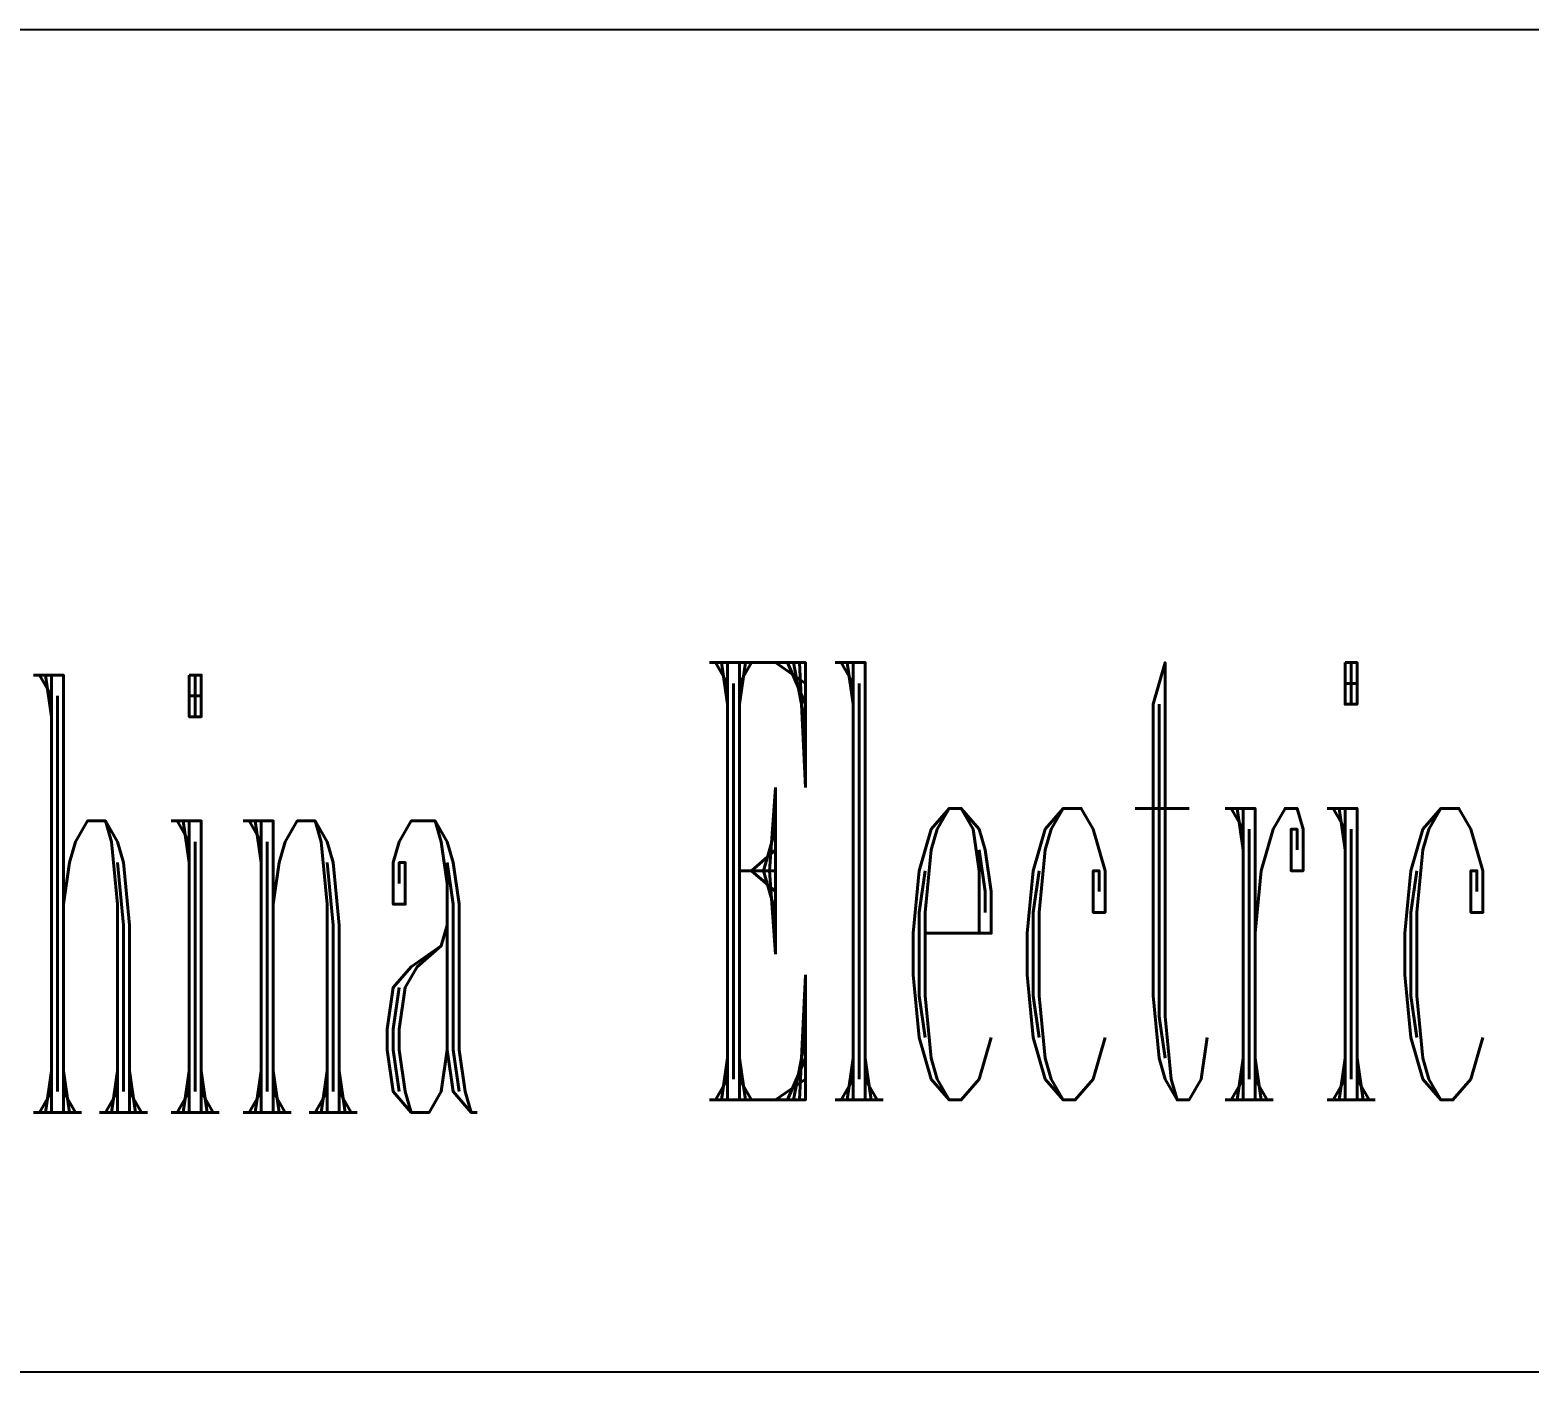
# Model space of a CAD drawing. Header units: millimetres. Extents: x 0 to 841, y 0 to 594.
# Drawn here: x 759.69 to 778.54, y 82.89 to 99.77 of the extents above; entities that cross this region are included whole.
import ezdxf
from ezdxf.enums import TextEntityAlignment as Align

# ---------------------------------------------------------------- set-up
doc = ezdxf.new("R2010")
doc.units = ezdxf.units.MM
doc.layers.add('GPDRAW', color=1, linetype='Continuous')
doc.layers.add('TITLE', color=1, linetype='Continuous')
doc.styles.add('ECL', font='', dxfattribs={"width": 0.7, "height": 3})
doc.styles.add('ROMANT', font='ROMANT.SHX', dxfattribs={"width": 0.6})
doc.styles.get('ECL').set_extended_font_data('FangSong_GB2312')

# ---------------------------------------------------------------- blocks, each defined once
blk = doc.blocks.new('*U22')
at = {"layer": 'TITLE', "color": 1, "style": 'ROMANT', "width": 0.32}
for s, p in [('Electric', (34.638, 6.173)), ('China', (23.231, 6.015))]:
    blk.add_text(s, height=5.5, dxfattribs=at).set_placement(p, align=Align.MIDDLE_CENTER)
blk = doc.blocks.new('XXDAFRAM-CH-HENG-A1')
at = {"layer": 'GPDRAW'}
for p, q in [((831, 99.769), (646, 99.769)), ((831, 82.889), (646, 82.889))]:
    blk.add_line(p, q, dxfattribs=at)
blk.add_blockref('*U22', (738.5, 82.889))
at = {"linetype": 'Continuous', "style": 'ECL', "width": 0.7}
for tag, height, p in [('DESIGNSTATUS', 3.5, (818.853, 76.574)), ('DESIGNSTATUS', 3.5, (818.853, 76.574)), ('ENDESIGNSTATUS', 3.5, (818.89, 70.889)), ('ENDESIGNSTATUS', 3.5, (818.89, 70.889)), ('V', 4, (778.583, 63.46)), ('O', 4, (784.75, 63.46)), ('L', 4, (790.917, 63.46)), ('N', 4, (797.083, 63.46)), ('D', 4, (809.417, 63.46)), ('W', 4, (815.583, 63.46)), ('G', 4, (821.75, 63.46)), ('VEREN40', 4, (827.822, 63.302)), ('DWGNAME1', 5, (768.762, 48.806)), ('DWGENAME1', 5, (768.979, 42.707)), ('DWGNAME', 5, (768.733, 42.425)), ('DWGNAME2', 5, (769.115, 35.27)), ('DWGENAME', 5, (769.239, 35.309)), ('DWGENAME2', 5, (769.396, 28.811)), ('DWGNO', 5, (758.81, 15.139)), ('VEREN40', 4, (825.773, 15.223))]:
    blk.add_attdef(tag, text='', height=height, dxfattribs=at).set_placement(p, align=Align.MIDDLE)
at = {"style": 'ECL', "width": 0.7, "flags": 1}
for p in [(697.389, 48.278), (697.389, 40.278), (697.389, 32.278), (697.389, 24.278)]:
    blk.add_attdef('DATE', text='', height=5, dxfattribs=at).set_placement(p, align=Align.MIDDLE)
for tag, p in [('SJ1', (666.556, 44.278)), ('JH', (666.556, 36.278)), ('SH1', (666.556, 28.278)), ('PZ', (666.556, 20.278)), ('BL', (666.556, 10))]:
    blk.add_attdef(tag, p, '', height=5, dxfattribs=at)

msp = doc.modelspace()

# ---------------------------------------------------------------- block references
msp.add_blockref('XXDAFRAM-CH-HENG-A1', (0, 0))

doc.saveas('drawing.dxf')
